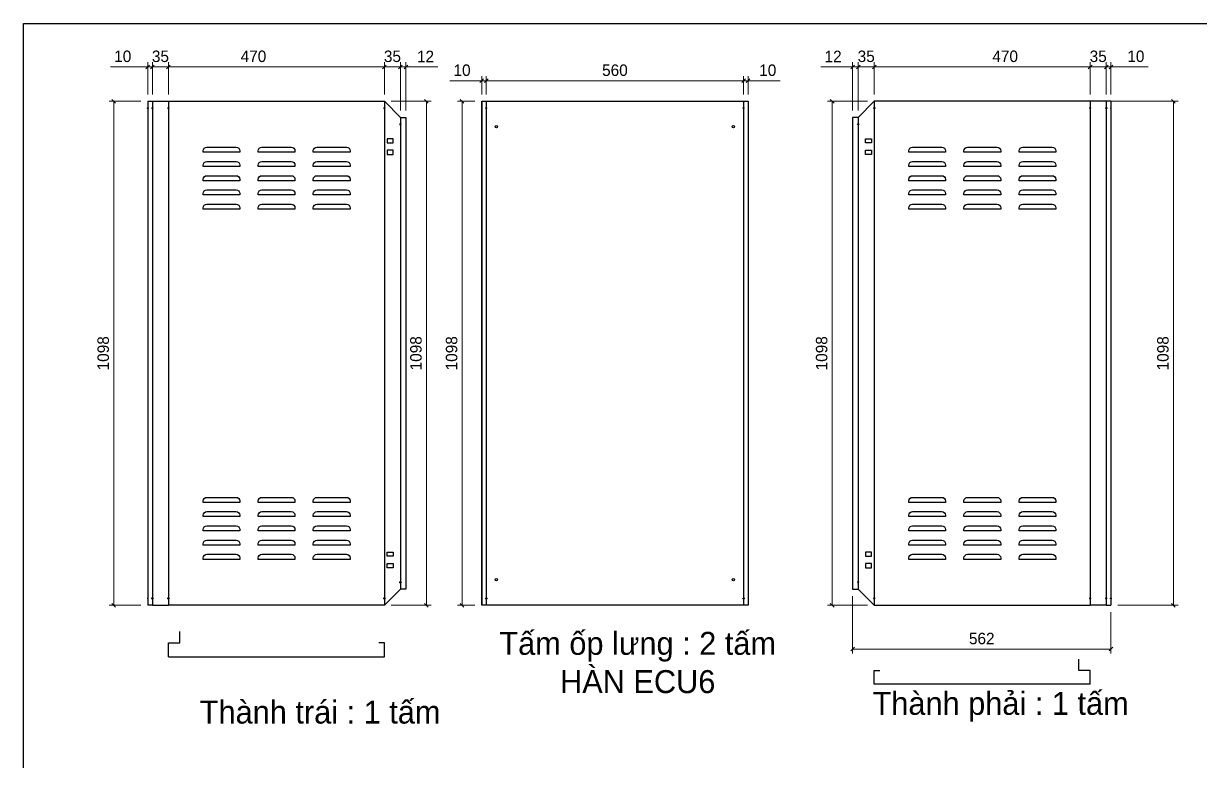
# Model space of a CAD drawing. Header units: millimetres. Extents: x 0 to 4744, y 0 to 3354.
# Drawn here: x 0 to 2562, y 1747 to 3354 of the extents above; entities that cross this region are included whole.
import ezdxf

# ---------------------------------------------------------------- set-up
doc = ezdxf.new("R2010")
doc.units = ezdxf.units.MM
doc.layers.add('CNC', color=7, linetype='Continuous')
doc.layers.add('DIM', color=253, linetype='Continuous')
doc.styles.add('Arial', font='arial.ttf')
doc.dimstyles.new('Dim-25', dxfattribs={"dimtxt": 25, "dimasz": 8, "dimexe": 10, "dimexo": 15, "dimgap": 10, "dimtad": 1, "dimdec": 0, "dimtxsty": 'Standard', "dimblk": 'OBLIQUE', "dimcen": 10, "dimclrd": 5, "dimclre": 5, "dimclrt": 3, "dimazin": 3, "dimtfac": 1, "dimtdec": 0, "dimtmove": 0, "dimatfit": 3, "dimldrblk": 'OBLIQUE', "dimlwd": 9, "dimlwe": 9})

# ---------------------------------------------------------------- blocks, each defined once
blk = doc.blocks.new('*D1')
at = {"color": 0, "linetype": 'ByBlock', "lineweight": -2}
for p, q in [((881.1, 3180.8), (873.1, 3188.8)), ((873.1, 2091.2), (881.1, 2083.2))]:
    blk.add_line(p, q, dxfattribs=at)
at = {"layer": 'Defpoints', "color": 0, "transparency": 16777216}
for p in [(785.5, 3184.8), (785.5, 2087.2), (877.1, 2087.2)]:
    blk.add_point(p, dxfattribs=at)
at = {"layer": 'DIM', "color": 5, "lineweight": 9, "transparency": 16777216}
for p, q in [((800.5, 3184.8), (887.1, 3184.8)), ((877.1, 3184.8), (877.1, 2087.2)), ((800.5, 2087.2), (887.1, 2087.2))]:
    blk.add_line(p, q, dxfattribs=at)
at = {"layer": 'DIM', "color": 3, "transparency": 16777216, "insert": (854.3, 2636), "char_height": 25, "attachment_point": 5, "rotation": 90}
blk.add_mtext('1098', dxfattribs=at)
blk = doc.blocks.new('_Oblique')
at = {"color": 0, "linetype": 'ByBlock', "lineweight": -2}
blk.add_line((-0.5, -0.5), (0.5, 0.5), dxfattribs=at)
blk = doc.blocks.new('*D2')
at = {"color": 0, "linetype": 'ByBlock', "lineweight": -2}
for p, q in [((319.5, 3263.8), (311.5, 3255.8)), ((781.5, 3255.8), (789.5, 3263.8))]:
    blk.add_line(p, q, dxfattribs=at)
at = {"layer": 'Defpoints', "color": 0, "transparency": 16777216}
for p in [(785.5, 3259.8), (315.5, 3184.8), (785.5, 3184.8)]:
    blk.add_point(p, dxfattribs=at)
at = {"layer": 'DIM', "color": 5, "lineweight": 9, "transparency": 16777216}
for p, q in [((315.5, 3199.8), (315.5, 3269.8)), ((315.5, 3259.8), (785.5, 3259.8)), ((785.5, 3199.8), (785.5, 3269.8))]:
    blk.add_line(p, q, dxfattribs=at)
at = {"layer": 'DIM', "color": 3, "transparency": 16777216, "insert": (500.5, 3282.6), "char_height": 25, "attachment_point": 5}
blk.add_mtext('470', dxfattribs=at)
blk = doc.blocks.new('*D3')
at = {"color": 0, "linetype": 'ByBlock', "lineweight": -2}
for p, q in [((789.5, 3263.8), (781.5, 3255.8)), ((816.5, 3255.8), (824.5, 3263.8))]:
    blk.add_line(p, q, dxfattribs=at)
at = {"layer": 'Defpoints', "color": 0, "transparency": 16777216}
for p in [(820.5, 3259.8), (785.5, 3184.8), (820.5, 3149.8)]:
    blk.add_point(p, dxfattribs=at)
at = {"layer": 'DIM', "color": 5, "lineweight": 9, "transparency": 16777216}
for p, q in [((785.5, 3199.8), (785.5, 3269.8)), ((785.5, 3259.8), (820.5, 3259.8)), ((820.5, 3164.8), (820.5, 3269.8))]:
    blk.add_line(p, q, dxfattribs=at)
at = {"layer": 'DIM', "color": 3, "transparency": 16777216, "insert": (803, 3282.6), "char_height": 25, "attachment_point": 5}
blk.add_mtext('35', dxfattribs=at)
blk = doc.blocks.new('*D4')
at = {"color": 0, "linetype": 'ByBlock', "lineweight": -2}
for p, q in [((816.5, 3255.8), (824.5, 3263.8)), ((836.5, 3263.8), (828.5, 3255.8))]:
    blk.add_line(p, q, dxfattribs=at)
at = {"layer": 'Defpoints', "color": 0, "transparency": 16777216}
for p in [(832.5, 3259.8), (820.5, 3149.8), (832.5, 3149.8)]:
    blk.add_point(p, dxfattribs=at)
at = {"layer": 'DIM', "color": 5, "lineweight": 9, "transparency": 16777216}
for p, q in [((820.5, 3259.8), (812.5, 3259.8)), ((820.5, 3164.8), (820.5, 3269.8)), ((820.5, 3259.8), (832.5, 3259.8)), ((832.5, 3164.8), (832.5, 3269.8)), ((832.5, 3259.8), (901.7, 3259.8))]:
    blk.add_line(p, q, dxfattribs=at)
at = {"layer": 'DIM', "color": 3, "transparency": 16777216, "insert": (875.1, 3282.4), "char_height": 25, "attachment_point": 5}
blk.add_mtext('12', dxfattribs=at)
blk = doc.blocks.new('*D5')
at = {"color": 0, "linetype": 'ByBlock', "lineweight": -2}
for p, q in [((284.5, 3263.8), (276.5, 3255.8)), ((311.5, 3255.8), (319.5, 3263.8))]:
    blk.add_line(p, q, dxfattribs=at)
at = {"layer": 'Defpoints', "color": 0, "transparency": 16777216}
for p in [(280.5, 3259.8), (280.5, 3184.8), (315.5, 3184.8)]:
    blk.add_point(p, dxfattribs=at)
at = {"layer": 'DIM', "color": 5, "lineweight": 9, "transparency": 16777216}
for p, q in [((280.5, 3199.8), (280.5, 3269.8)), ((315.5, 3259.8), (280.5, 3259.8)), ((315.5, 3199.8), (315.5, 3269.8))]:
    blk.add_line(p, q, dxfattribs=at)
at = {"layer": 'DIM', "color": 3, "transparency": 16777216, "insert": (298, 3282.6), "char_height": 25, "attachment_point": 5}
blk.add_mtext('35', dxfattribs=at)
blk = doc.blocks.new('*D6')
at = {"color": 0, "linetype": 'ByBlock', "lineweight": -2}
for p, q in [((266.5, 3255.8), (274.5, 3263.8)), ((284.5, 3263.8), (276.5, 3255.8))]:
    blk.add_line(p, q, dxfattribs=at)
at = {"layer": 'Defpoints', "color": 0, "transparency": 16777216}
for p in [(270.5, 3259.8), (270.5, 3184.8), (280.5, 3184.8)]:
    blk.add_point(p, dxfattribs=at)
at = {"layer": 'DIM', "color": 5, "lineweight": 9, "transparency": 16777216}
for p, q in [((270.5, 3259.8), (189.3, 3259.8)), ((270.5, 3199.8), (270.5, 3269.8)), ((280.5, 3259.8), (270.5, 3259.8)), ((280.5, 3199.8), (280.5, 3269.8)), ((280.5, 3259.8), (288.5, 3259.8))]:
    blk.add_line(p, q, dxfattribs=at)
at = {"layer": 'DIM', "color": 3, "transparency": 16777216, "insert": (216, 3282.6), "char_height": 25, "attachment_point": 5}
blk.add_mtext('10', dxfattribs=at)
blk = doc.blocks.new('f3daunguoc')
at = {"layer": 'CNC', "color": 2, "lineweight": -3}
blk.add_circle((0, 0), 1.5, dxfattribs=at)
blk = doc.blocks.new('f2dauxuoi')
at = {"layer": 'CNC', "color": 2, "lineweight": -3}
blk.add_circle((0, 0), 1, dxfattribs=at)
blk = doc.blocks.new('*D7')
at = {"color": 0, "linetype": 'ByBlock', "lineweight": -2}
for p, q in [((200.3, 3180.8), (192.3, 3188.8)), ((192.3, 2091.2), (200.3, 2083.2))]:
    blk.add_line(p, q, dxfattribs=at)
at = {"layer": 'Defpoints', "color": 0, "transparency": 16777216}
for p in [(270.5, 3184.8), (196.3, 2087.2), (270.5, 2087.2)]:
    blk.add_point(p, dxfattribs=at)
at = {"layer": 'DIM', "color": 5, "lineweight": 9, "transparency": 16777216}
for p, q in [((255.5, 3184.8), (186.3, 3184.8)), ((196.3, 3184.8), (196.3, 2087.2)), ((255.5, 2087.2), (186.3, 2087.2))]:
    blk.add_line(p, q, dxfattribs=at)
at = {"layer": 'DIM', "color": 3, "transparency": 16777216, "insert": (173.6, 2636), "char_height": 25, "attachment_point": 5, "rotation": 90}
blk.add_mtext('1098', dxfattribs=at)
blk = doc.blocks.new('*D8')
at = {"color": 0, "linetype": 'ByBlock', "lineweight": -2}
for p, q in [((1764.2, 3180.8), (1756.2, 3188.8)), ((1756.2, 2091.2), (1764.2, 2083.2))]:
    blk.add_line(p, q, dxfattribs=at)
at = {"layer": 'Defpoints', "color": 0, "transparency": 16777216}
for p in [(1851.8, 3184.8), (1760.2, 2087.2), (1851.8, 2087.2)]:
    blk.add_point(p, dxfattribs=at)
at = {"layer": 'DIM', "color": 5, "lineweight": 9, "transparency": 16777216}
for p, q in [((1836.8, 3184.8), (1750.2, 3184.8)), ((1760.2, 3184.8), (1760.2, 2087.2)), ((1836.8, 2087.2), (1750.2, 2087.2))]:
    blk.add_line(p, q, dxfattribs=at)
at = {"layer": 'DIM', "color": 3, "transparency": 16777216, "insert": (1737.4, 2636), "char_height": 25, "attachment_point": 5, "rotation": 90}
blk.add_mtext('1098', dxfattribs=at)
blk = doc.blocks.new('*D9')
at = {"color": 0, "linetype": 'ByBlock', "lineweight": -2}
for p, q in [((1855.8, 3263.8), (1847.8, 3255.8)), ((2317.8, 3255.8), (2325.8, 3263.8))]:
    blk.add_line(p, q, dxfattribs=at)
at = {"layer": 'Defpoints', "color": 0, "transparency": 16777216}
for p in [(1851.8, 3259.8), (1851.8, 3184.8), (2321.8, 3184.8)]:
    blk.add_point(p, dxfattribs=at)
at = {"layer": 'DIM', "color": 5, "lineweight": 9, "transparency": 16777216}
for p, q in [((1851.8, 3199.8), (1851.8, 3269.8)), ((2321.8, 3259.8), (1851.8, 3259.8)), ((2321.8, 3199.8), (2321.8, 3269.8))]:
    blk.add_line(p, q, dxfattribs=at)
at = {"layer": 'DIM', "color": 3, "transparency": 16777216, "insert": (2136.8, 3282.6), "char_height": 25, "attachment_point": 5}
blk.add_mtext('470', dxfattribs=at)
blk = doc.blocks.new('*D10')
at = {"color": 0, "linetype": 'ByBlock', "lineweight": -2}
for p, q in [((1820.8, 3263.8), (1812.8, 3255.8)), ((1847.8, 3255.8), (1855.8, 3263.8))]:
    blk.add_line(p, q, dxfattribs=at)
at = {"layer": 'Defpoints', "color": 0, "transparency": 16777216}
for p in [(1816.8, 3259.8), (1851.8, 3184.8), (1816.8, 3149.8)]:
    blk.add_point(p, dxfattribs=at)
at = {"layer": 'DIM', "color": 5, "lineweight": 9, "transparency": 16777216}
for p, q in [((1816.8, 3164.8), (1816.8, 3269.8)), ((1851.8, 3259.8), (1816.8, 3259.8)), ((1851.8, 3199.8), (1851.8, 3269.8))]:
    blk.add_line(p, q, dxfattribs=at)
at = {"layer": 'DIM', "color": 3, "transparency": 16777216, "insert": (1834.3, 3282.6), "char_height": 25, "attachment_point": 5}
blk.add_mtext('35', dxfattribs=at)
blk = doc.blocks.new('*D11')
at = {"color": 0, "linetype": 'ByBlock', "lineweight": -2}
for p, q in [((1800.8, 3255.8), (1808.8, 3263.8)), ((1820.8, 3263.8), (1812.8, 3255.8))]:
    blk.add_line(p, q, dxfattribs=at)
at = {"layer": 'Defpoints', "color": 0, "transparency": 16777216}
for p in [(1804.8, 3259.8), (1804.8, 3149.8), (1816.8, 3149.8)]:
    blk.add_point(p, dxfattribs=at)
at = {"layer": 'DIM', "color": 5, "lineweight": 9, "transparency": 16777216}
for p, q in [((1804.8, 3259.8), (1735.6, 3259.8)), ((1804.8, 3164.8), (1804.8, 3269.8)), ((1816.8, 3259.8), (1804.8, 3259.8)), ((1816.8, 3164.8), (1816.8, 3269.8)), ((1816.8, 3259.8), (1824.8, 3259.8))]:
    blk.add_line(p, q, dxfattribs=at)
at = {"layer": 'DIM', "color": 3, "transparency": 16777216, "insert": (1762.2, 3282.4), "char_height": 25, "attachment_point": 5}
blk.add_mtext('12', dxfattribs=at)
blk = doc.blocks.new('*D12')
at = {"color": 0, "linetype": 'ByBlock', "lineweight": -2}
for p, q in [((1808.8, 1995.9), (1800.8, 1987.9)), ((2362.8, 1987.9), (2370.8, 1995.9))]:
    blk.add_line(p, q, dxfattribs=at)
at = {"layer": 'Defpoints', "color": 0, "transparency": 16777216}
for p in [(1804.8, 2122.2), (2366.8, 2087.2), (1804.8, 1991.9)]:
    blk.add_point(p, dxfattribs=at)
at = {"layer": 'DIM', "color": 5, "lineweight": 9, "transparency": 16777216}
for p, q in [((1804.8, 2107.2), (1804.8, 1981.9)), ((2366.8, 2072.2), (2366.8, 1981.9)), ((2366.8, 1991.9), (1804.8, 1991.9))]:
    blk.add_line(p, q, dxfattribs=at)
at = {"layer": 'DIM', "color": 3, "transparency": 16777216, "insert": (2085.8, 2014.7), "char_height": 25, "attachment_point": 5}
blk.add_mtext('562', dxfattribs=at)
blk = doc.blocks.new('*D13')
at = {"color": 0, "linetype": 'ByBlock', "lineweight": -2}
for p, q in [((2325.8, 3263.8), (2317.8, 3255.8)), ((2352.8, 3255.8), (2360.8, 3263.8))]:
    blk.add_line(p, q, dxfattribs=at)
at = {"layer": 'Defpoints', "color": 0, "transparency": 16777216}
for p in [(2356.8, 3259.8), (2321.8, 3184.8), (2356.8, 3184.8)]:
    blk.add_point(p, dxfattribs=at)
at = {"layer": 'DIM', "color": 5, "lineweight": 9, "transparency": 16777216}
for p, q in [((2321.8, 3199.8), (2321.8, 3269.8)), ((2321.8, 3259.8), (2356.8, 3259.8)), ((2356.8, 3199.8), (2356.8, 3269.8))]:
    blk.add_line(p, q, dxfattribs=at)
at = {"layer": 'DIM', "color": 3, "transparency": 16777216, "insert": (2339.3, 3282.6), "char_height": 25, "attachment_point": 5}
blk.add_mtext('35', dxfattribs=at)
blk = doc.blocks.new('*D14')
at = {"color": 0, "linetype": 'ByBlock', "lineweight": -2}
for p, q in [((2352.8, 3255.8), (2360.8, 3263.8)), ((2370.8, 3263.8), (2362.8, 3255.8))]:
    blk.add_line(p, q, dxfattribs=at)
at = {"layer": 'Defpoints', "color": 0, "transparency": 16777216}
for p in [(2366.8, 3259.8), (2356.8, 3184.8), (2366.8, 3184.8)]:
    blk.add_point(p, dxfattribs=at)
at = {"layer": 'DIM', "color": 5, "lineweight": 9, "transparency": 16777216}
for p, q in [((2356.8, 3259.8), (2348.8, 3259.8)), ((2356.8, 3199.8), (2356.8, 3269.8)), ((2356.8, 3259.8), (2366.8, 3259.8)), ((2366.8, 3199.8), (2366.8, 3269.8)), ((2366.8, 3259.8), (2448, 3259.8))]:
    blk.add_line(p, q, dxfattribs=at)
at = {"layer": 'DIM', "color": 3, "transparency": 16777216, "insert": (2421.3, 3282.6), "char_height": 25, "attachment_point": 5}
blk.add_mtext('10', dxfattribs=at)
blk = doc.blocks.new('*D15')
at = {"color": 0, "linetype": 'ByBlock', "lineweight": -2}
for p, q in [((2507.1, 3180.8), (2499.1, 3188.8)), ((2499.1, 2091.2), (2507.1, 2083.2))]:
    blk.add_line(p, q, dxfattribs=at)
at = {"layer": 'Defpoints', "color": 0, "transparency": 16777216}
for p in [(2321.8, 3184.8), (2366.8, 2087.2), (2503.1, 2087.2)]:
    blk.add_point(p, dxfattribs=at)
at = {"layer": 'DIM', "color": 5, "lineweight": 9, "transparency": 16777216}
for p, q in [((2336.8, 3184.8), (2513.1, 3184.8)), ((2503.1, 3184.8), (2503.1, 2087.2)), ((2381.8, 2087.2), (2513.1, 2087.2))]:
    blk.add_line(p, q, dxfattribs=at)
at = {"layer": 'DIM', "color": 3, "transparency": 16777216, "insert": (2480.3, 2636), "char_height": 25, "attachment_point": 5, "rotation": 90}
blk.add_mtext('1098', dxfattribs=at)
blk = doc.blocks.new('*D44')
at = {"color": 5, "lineweight": 9, "ltscale": 3, "transparency": 16777216}
for p, q in [((1567.3, 3229.5), (1559.3, 3229.5)), ((1567.3, 3199.8), (1567.3, 3239.5)), ((1567.3, 3229.5), (1577.3, 3229.5)), ((1577.3, 3199.8), (1577.3, 3239.5)), ((1577.3, 3229.5), (1646.7, 3229.5))]:
    blk.add_line(p, q, dxfattribs=at)
at = {"color": 0, "linetype": 'ByBlock', "lineweight": -2}
for p, q in [((1563.3, 3225.5), (1571.3, 3233.5)), ((1581.3, 3233.5), (1573.3, 3225.5))]:
    blk.add_line(p, q, dxfattribs=at)
at = {"layer": 'Defpoints', "color": 0, "ltscale": 3, "transparency": 16777216}
for p in [(1577.3, 3229.5), (1567.3, 3184.8), (1577.3, 3184.8)]:
    blk.add_point(p, dxfattribs=at)
at = {"color": 3, "ltscale": 3, "transparency": 16777216, "insert": (1620, 3252.3), "char_height": 25, "attachment_point": 5}
blk.add_mtext('10', dxfattribs=at)
blk = doc.blocks.new('*D45')
at = {"color": 0, "linetype": 'ByBlock', "lineweight": -2}
for p, q in [((1011.3, 3233.5), (1003.3, 3225.5)), ((1563.3, 3225.5), (1571.3, 3233.5))]:
    blk.add_line(p, q, dxfattribs=at)
at = {"color": 5, "lineweight": 9, "ltscale": 3, "transparency": 16777216}
for p, q in [((1007.3, 3199.8), (1007.3, 3239.5)), ((1007.3, 3229.5), (1567.3, 3229.5)), ((1567.3, 3199.8), (1567.3, 3239.5))]:
    blk.add_line(p, q, dxfattribs=at)
at = {"layer": 'Defpoints', "color": 0, "ltscale": 3, "transparency": 16777216}
for p in [(1567.3, 3229.5), (1007.3, 3184.8), (1567.3, 3184.8)]:
    blk.add_point(p, dxfattribs=at)
at = {"color": 3, "ltscale": 3, "transparency": 16777216, "insert": (1287.3, 3252.3), "char_height": 25, "attachment_point": 5}
blk.add_mtext('560', dxfattribs=at)
blk = doc.blocks.new('*D46')
at = {"color": 5, "lineweight": 9, "ltscale": 3, "transparency": 16777216}
for p, q in [((997.3, 3229.5), (928, 3229.5)), ((997.3, 3199.8), (997.3, 3239.5)), ((1007.3, 3229.5), (997.3, 3229.5)), ((1007.3, 3199.8), (1007.3, 3239.5)), ((1007.3, 3229.5), (1015.3, 3229.5))]:
    blk.add_line(p, q, dxfattribs=at)
at = {"color": 0, "linetype": 'ByBlock', "lineweight": -2}
for p, q in [((993.3, 3225.5), (1001.3, 3233.5)), ((1011.3, 3233.5), (1003.3, 3225.5))]:
    blk.add_line(p, q, dxfattribs=at)
at = {"layer": 'Defpoints', "color": 0, "ltscale": 3, "transparency": 16777216}
for p in [(997.3, 3229.5), (997.3, 3184.8), (1007.3, 3184.8)]:
    blk.add_point(p, dxfattribs=at)
at = {"color": 3, "ltscale": 3, "transparency": 16777216, "insert": (954.6, 3252.3), "char_height": 25, "attachment_point": 5}
blk.add_mtext('10', dxfattribs=at)
blk = doc.blocks.new('*D49')
at = {"color": 5, "lineweight": 9, "ltscale": 3, "transparency": 16777216}
for p, q in [((982.3, 3184.8), (944.6, 3184.8)), ((954.6, 3184.8), (954.6, 2087.2)), ((982.3, 2087.2), (944.6, 2087.2))]:
    blk.add_line(p, q, dxfattribs=at)
at = {"color": 0, "linetype": 'ByBlock', "lineweight": -2}
for p, q in [((958.6, 3180.8), (950.6, 3188.8)), ((950.6, 2091.2), (958.6, 2083.2))]:
    blk.add_line(p, q, dxfattribs=at)
at = {"layer": 'Defpoints', "color": 0, "ltscale": 3, "transparency": 16777216}
for p in [(997.3, 3184.8), (954.6, 2087.2), (997.3, 2087.2)]:
    blk.add_point(p, dxfattribs=at)
at = {"color": 3, "ltscale": 3, "transparency": 16777216, "insert": (931.9, 2636), "char_height": 25, "attachment_point": 5, "rotation": 90}
blk.add_mtext('1098', dxfattribs=at)
blk = doc.blocks.new('KHUNG CHUẨN')
at = {"color": 7}
blk.add_lwpolyline([(16919.2, -26555.2), (19889.2, -26555.2), (19889.2, -28655.2), (16919.2, -28655.2)], close=True, dxfattribs=at)
at = {"color": 3, "style": 'Arial'}
for tag, p in [('#01', (17055.6, -28580.1)), ('#02', (17431.4, -28580.1)), ('#03', (18030.6, -28580.1)), ('#08', (18751.7, -28580.1)), ('#10', (19064.8, -28580.1)), ('#04', (17024.8, -28634.6)), ('#05', (17308.5, -28633)), ('#06', (17632.7, -28633.7)), ('#07', (18002, -28634.7)), ('#09', (18753.8, -28632.6)), ('#11', (19060.3, -28625.7)), ('#12', (19806.5, -28628.9))]:
    blk.add_attdef(tag, p, '', height=20, dxfattribs=at)

msp = doc.modelspace()

# ---------------------------------------------------------------- linework, layer by layer
at = {"color": 7}
for p, q in [((270.5, 3184.8), (270.5, 2087.2)), ((280.5, 3184.8), (280.5, 2087.2)), ((280.5, 3184.8), (315.5, 3184.8)), ((315.5, 3184.8), (315.5, 2087.2)), ((785.5, 3184.8), (785.5, 2087.2)), ((785.5, 3184.8), (820.5, 3149.8)), ((997.3, 3184.8), (997.3, 2087.2)), ((1007.3, 3184.8), (1007.3, 2087.2)), ((1567.3, 3184.8), (1567.3, 2087.2)), ((1577.3, 3184.8), (1577.3, 2087.2)), ((1851.8, 3184.8), (1816.8, 3149.8)), ((1851.8, 3184.8), (1851.8, 2087.2)), ((2321.8, 3184.8), (2321.8, 2087.2)), ((2356.8, 3184.8), (2321.8, 3184.8)), ((2356.8, 3184.8), (2356.8, 2087.2)), ((2366.8, 3184.8), (2366.8, 2087.2)), ((820.5, 3149.8), (820.5, 2122.2)), ((1816.8, 3149.8), (1816.8, 2122.2)), ((785.5, 2087.2), (820.5, 2122.2)), ((1851.8, 2087.2), (1816.8, 2122.2)), ((280.5, 2087.2), (315.5, 2087.2)), ((2356.8, 2087.2), (2321.8, 2087.2)), ((340.5, 2005.2), (340.5, 2030.2)), ((315.5, 1975.2), (315.5, 2005.2)), ((315.5, 2005.2), (340.5, 2005.2)), ((785.5, 2005.2), (773.5, 2005.2)), ((785.5, 1975.2), (785.5, 2005.2)), ((315.5, 1975.2), (785.5, 1975.2)), ((2296.8, 1945.1), (2296.8, 1970.1)), ((1851.8, 1915.1), (1851.8, 1945.1)), ((1851.8, 1945.1), (1863.8, 1945.1)), ((2321.8, 1945.1), (2296.8, 1945.1)), ((2321.8, 1915.1), (2321.8, 1945.1)), ((2321.8, 1915.1), (1851.8, 1915.1))]:
    msp.add_line(p, q, dxfattribs=at)
for points in [[(270.5, 3184.8), (280.5, 3184.8)], [(315.5, 3184.8), (785.5, 3184.8)], [(2321.8, 3184.8), (1851.8, 3184.8)], [(2366.8, 3184.8), (2356.8, 3184.8)], [(820.5, 3149.8), (832.5, 3149.8), (832.5, 2122.2), (820.5, 2122.2)], [(1816.8, 3149.8), (1804.8, 3149.8), (1804.8, 2122.2), (1816.8, 2122.2)], [(280.5, 2087.2), (270.5, 2087.2)], [(785.5, 2087.2), (315.5, 2087.2)], [(1851.8, 2087.2), (2321.8, 2087.2)], [(2356.8, 2087.2), (2366.8, 2087.2)]]:
    msp.add_lwpolyline(points, dxfattribs=at)
at = {"ltscale": 3}
msp.add_lwpolyline([(997.3, 3184.8), (1577.3, 3184.8), (1577.3, 2087.2), (997.3, 2087.2)], close=True, dxfattribs=at)
at = {"color": 2}
for points in [[(804.3, 3103), (791.3, 3103), (791.3, 3094), (804.3, 3094)], [(1833, 3103), (1846, 3103), (1846, 3094), (1833, 3094)], [(804.3, 3078), (791.3, 3078), (791.3, 3069), (804.3, 3069)], [(1833, 3078), (1846, 3078), (1846, 3069), (1833, 3069)], [(804.3, 2194), (791.3, 2194), (791.3, 2203), (804.3, 2203)], [(804.3, 2169), (791.3, 2169), (791.3, 2178), (804.3, 2178)], [(1833, 2194), (1846, 2194), (1846, 2203), (1833, 2203)], [(1833, 2169), (1846, 2169), (1846, 2178), (1833, 2178)]]:
    msp.add_lwpolyline(points, close=True, dxfattribs=at)
for points in [[(398.8, 3084.8), (462.8, 3084.8, -0.414214), (470.8, 3076.8), (470.8, 3073.8), (390.8, 3073.8), (390.8, 3076.8, -0.414214)], [(518.8, 3084.8), (582.8, 3084.8, -0.414214), (590.8, 3076.8), (590.8, 3073.8), (510.8, 3073.8), (510.8, 3076.8, -0.414214)], [(638.8, 3084.8), (702.8, 3084.8, -0.414214), (710.8, 3076.8), (710.8, 3073.8), (630.8, 3073.8), (630.8, 3076.8, -0.414214)], [(1935.1, 3084.8), (1999.1, 3084.8, -0.414214), (2007.1, 3076.8), (2007.1, 3073.8), (1927.1, 3073.8), (1927.1, 3076.8, -0.414214)], [(2055.1, 3084.8), (2119.1, 3084.8, -0.414214), (2127.1, 3076.8), (2127.1, 3073.8), (2047.1, 3073.8), (2047.1, 3076.8, -0.414214)], [(2175.1, 3084.8), (2239.1, 3084.8, -0.414214), (2247.1, 3076.8), (2247.1, 3073.8), (2167.1, 3073.8), (2167.1, 3076.8, -0.414214)], [(398.8, 3053.8), (462.8, 3053.8, -0.414214), (470.8, 3045.8), (470.8, 3042.8), (390.8, 3042.8), (390.8, 3045.8, -0.414214)], [(518.8, 3053.8), (582.8, 3053.8, -0.414214), (590.8, 3045.8), (590.8, 3042.8), (510.8, 3042.8), (510.8, 3045.8, -0.414214)], [(638.8, 3053.8), (702.8, 3053.8, -0.414214), (710.8, 3045.8), (710.8, 3042.8), (630.8, 3042.8), (630.8, 3045.8, -0.414214)], [(1935.1, 3053.8), (1999.1, 3053.8, -0.414214), (2007.1, 3045.8), (2007.1, 3042.8), (1927.1, 3042.8), (1927.1, 3045.8, -0.414214)], [(2055.1, 3053.8), (2119.1, 3053.8, -0.414214), (2127.1, 3045.8), (2127.1, 3042.8), (2047.1, 3042.8), (2047.1, 3045.8, -0.414214)], [(2175.1, 3053.8), (2239.1, 3053.8, -0.414214), (2247.1, 3045.8), (2247.1, 3042.8), (2167.1, 3042.8), (2167.1, 3045.8, -0.414214)], [(398.8, 3022.8), (462.8, 3022.8, -0.414214), (470.8, 3014.8), (470.8, 3011.8), (390.8, 3011.8), (390.8, 3014.8, -0.414214)], [(518.8, 3022.8), (582.8, 3022.8, -0.414214), (590.8, 3014.8), (590.8, 3011.8), (510.8, 3011.8), (510.8, 3014.8, -0.414214)], [(638.8, 3022.8), (702.8, 3022.8, -0.414214), (710.8, 3014.8), (710.8, 3011.8), (630.8, 3011.8), (630.8, 3014.8, -0.414214)], [(1935.1, 3022.8), (1999.1, 3022.8, -0.414214), (2007.1, 3014.8), (2007.1, 3011.8), (1927.1, 3011.8), (1927.1, 3014.8, -0.414214)], [(2055.1, 3022.8), (2119.1, 3022.8, -0.414214), (2127.1, 3014.8), (2127.1, 3011.8), (2047.1, 3011.8), (2047.1, 3014.8, -0.414214)], [(2175.1, 3022.8), (2239.1, 3022.8, -0.414214), (2247.1, 3014.8), (2247.1, 3011.8), (2167.1, 3011.8), (2167.1, 3014.8, -0.414214)], [(398.8, 2991.8), (462.8, 2991.8, -0.414214), (470.8, 2983.8), (470.8, 2980.8), (390.8, 2980.8), (390.8, 2983.8, -0.414214)], [(518.8, 2991.8), (582.8, 2991.8, -0.414214), (590.8, 2983.8), (590.8, 2980.8), (510.8, 2980.8), (510.8, 2983.8, -0.414214)], [(638.8, 2991.8), (702.8, 2991.8, -0.414214), (710.8, 2983.8), (710.8, 2980.8), (630.8, 2980.8), (630.8, 2983.8, -0.414214)], [(1935.1, 2991.8), (1999.1, 2991.8, -0.414214), (2007.1, 2983.8), (2007.1, 2980.8), (1927.1, 2980.8), (1927.1, 2983.8, -0.414214)], [(2055.1, 2991.8), (2119.1, 2991.8, -0.414214), (2127.1, 2983.8), (2127.1, 2980.8), (2047.1, 2980.8), (2047.1, 2983.8, -0.414214)], [(2175.1, 2991.8), (2239.1, 2991.8, -0.414214), (2247.1, 2983.8), (2247.1, 2980.8), (2167.1, 2980.8), (2167.1, 2983.8, -0.414214)], [(398.8, 2960.8), (462.8, 2960.8, -0.414214), (470.8, 2952.8), (470.8, 2949.8), (390.8, 2949.8), (390.8, 2952.8, -0.414214)], [(518.8, 2960.8), (582.8, 2960.8, -0.414214), (590.8, 2952.8), (590.8, 2949.8), (510.8, 2949.8), (510.8, 2952.8, -0.414214)], [(638.8, 2960.8), (702.8, 2960.8, -0.414214), (710.8, 2952.8), (710.8, 2949.8), (630.8, 2949.8), (630.8, 2952.8, -0.414214)], [(1935.1, 2960.8), (1999.1, 2960.8, -0.414214), (2007.1, 2952.8), (2007.1, 2949.8), (1927.1, 2949.8), (1927.1, 2952.8, -0.414214)], [(2055.1, 2960.8), (2119.1, 2960.8, -0.414214), (2127.1, 2952.8), (2127.1, 2949.8), (2047.1, 2949.8), (2047.1, 2952.8, -0.414214)], [(2175.1, 2960.8), (2239.1, 2960.8, -0.414214), (2247.1, 2952.8), (2247.1, 2949.8), (2167.1, 2949.8), (2167.1, 2952.8, -0.414214)], [(398.8, 2322.2), (462.8, 2322.2, -0.414214), (470.8, 2314.2), (470.8, 2311.2), (390.8, 2311.2), (390.8, 2314.2, -0.414214)], [(518.8, 2322.2), (582.8, 2322.2, -0.414214), (590.8, 2314.2), (590.8, 2311.2), (510.8, 2311.2), (510.8, 2314.2, -0.414214)], [(638.8, 2322.2), (702.8, 2322.2, -0.414214), (710.8, 2314.2), (710.8, 2311.2), (630.8, 2311.2), (630.8, 2314.2, -0.414214)], [(1935.1, 2322.2), (1999.1, 2322.2, -0.414214), (2007.1, 2314.2), (2007.1, 2311.2), (1927.1, 2311.2), (1927.1, 2314.2, -0.414214)], [(2055.1, 2322.2), (2119.1, 2322.2, -0.414214), (2127.1, 2314.2), (2127.1, 2311.2), (2047.1, 2311.2), (2047.1, 2314.2, -0.414214)], [(2175.1, 2322.2), (2239.1, 2322.2, -0.414214), (2247.1, 2314.2), (2247.1, 2311.2), (2167.1, 2311.2), (2167.1, 2314.2, -0.414214)], [(398.8, 2291.2), (462.8, 2291.2, -0.414214), (470.8, 2283.2), (470.8, 2280.2), (390.8, 2280.2), (390.8, 2283.2, -0.414214)], [(518.8, 2291.2), (582.8, 2291.2, -0.414214), (590.8, 2283.2), (590.8, 2280.2), (510.8, 2280.2), (510.8, 2283.2, -0.414214)], [(638.8, 2291.2), (702.8, 2291.2, -0.414214), (710.8, 2283.2), (710.8, 2280.2), (630.8, 2280.2), (630.8, 2283.2, -0.414214)], [(1935.1, 2291.2), (1999.1, 2291.2, -0.414214), (2007.1, 2283.2), (2007.1, 2280.2), (1927.1, 2280.2), (1927.1, 2283.2, -0.414214)], [(2055.1, 2291.2), (2119.1, 2291.2, -0.414214), (2127.1, 2283.2), (2127.1, 2280.2), (2047.1, 2280.2), (2047.1, 2283.2, -0.414214)], [(2175.1, 2291.2), (2239.1, 2291.2, -0.414214), (2247.1, 2283.2), (2247.1, 2280.2), (2167.1, 2280.2), (2167.1, 2283.2, -0.414214)], [(398.8, 2260.2), (462.8, 2260.2, -0.414214), (470.8, 2252.2), (470.8, 2249.2), (390.8, 2249.2), (390.8, 2252.2, -0.414214)], [(518.8, 2260.2), (582.8, 2260.2, -0.414214), (590.8, 2252.2), (590.8, 2249.2), (510.8, 2249.2), (510.8, 2252.2, -0.414214)], [(638.8, 2260.2), (702.8, 2260.2, -0.414214), (710.8, 2252.2), (710.8, 2249.2), (630.8, 2249.2), (630.8, 2252.2, -0.414214)], [(1935.1, 2260.2), (1999.1, 2260.2, -0.414214), (2007.1, 2252.2), (2007.1, 2249.2), (1927.1, 2249.2), (1927.1, 2252.2, -0.414214)], [(2055.1, 2260.2), (2119.1, 2260.2, -0.414214), (2127.1, 2252.2), (2127.1, 2249.2), (2047.1, 2249.2), (2047.1, 2252.2, -0.414214)], [(2175.1, 2260.2), (2239.1, 2260.2, -0.414214), (2247.1, 2252.2), (2247.1, 2249.2), (2167.1, 2249.2), (2167.1, 2252.2, -0.414214)], [(398.8, 2229.2), (462.8, 2229.2, -0.414214), (470.8, 2221.2), (470.8, 2218.2), (390.8, 2218.2), (390.8, 2221.2, -0.414214)], [(518.8, 2229.2), (582.8, 2229.2, -0.414214), (590.8, 2221.2), (590.8, 2218.2), (510.8, 2218.2), (510.8, 2221.2, -0.414214)], [(638.8, 2229.2), (702.8, 2229.2, -0.414214), (710.8, 2221.2), (710.8, 2218.2), (630.8, 2218.2), (630.8, 2221.2, -0.414214)], [(1935.1, 2229.2), (1999.1, 2229.2, -0.414214), (2007.1, 2221.2), (2007.1, 2218.2), (1927.1, 2218.2), (1927.1, 2221.2, -0.414214)], [(2055.1, 2229.2), (2119.1, 2229.2, -0.414214), (2127.1, 2221.2), (2127.1, 2218.2), (2047.1, 2218.2), (2047.1, 2221.2, -0.414214)], [(2175.1, 2229.2), (2239.1, 2229.2, -0.414214), (2247.1, 2221.2), (2247.1, 2218.2), (2167.1, 2218.2), (2167.1, 2221.2, -0.414214)], [(398.8, 2198.2), (462.8, 2198.2, -0.414214), (470.8, 2190.2), (470.8, 2187.2), (390.8, 2187.2), (390.8, 2190.2, -0.414214)], [(518.8, 2198.2), (582.8, 2198.2, -0.414214), (590.8, 2190.2), (590.8, 2187.2), (510.8, 2187.2), (510.8, 2190.2, -0.414214)], [(638.8, 2198.2), (702.8, 2198.2, -0.414214), (710.8, 2190.2), (710.8, 2187.2), (630.8, 2187.2), (630.8, 2190.2, -0.414214)], [(1935.1, 2198.2), (1999.1, 2198.2, -0.414214), (2007.1, 2190.2), (2007.1, 2187.2), (1927.1, 2187.2), (1927.1, 2190.2, -0.414214)], [(2055.1, 2198.2), (2119.1, 2198.2, -0.414214), (2127.1, 2190.2), (2127.1, 2187.2), (2047.1, 2187.2), (2047.1, 2190.2, -0.414214)], [(2175.1, 2198.2), (2239.1, 2198.2, -0.414214), (2247.1, 2190.2), (2247.1, 2187.2), (2167.1, 2187.2), (2167.1, 2190.2, -0.414214)]]:
    msp.add_lwpolyline(points, format="xyb", close=True, dxfattribs=at)
for centre in [(1029.3, 3129.4), (1545.3, 3129.4), (1029.3, 2142.7), (1545.3, 2142.7)]:
    msp.add_circle(centre, 2.5, dxfattribs=at)

# ---------------------------------------------------------------- block references
at = {"color": 3, "xscale": 1.597200000007433, "yscale": 1.597200000007433, "zscale": 1.597200000007433}
msp.add_blockref('KHUNG CHUẨN', (-27023.4, 45768), dxfattribs=at)
at = {"lineweight": -3}
for name, p in [('f2dauxuoi', (270.5, 3169.8)), ('f3daunguoc', (820.5, 2137.2)), ('f3daunguoc', (280.5, 2102.2)), ('f3daunguoc', (315.5, 2102.2)), ('f3daunguoc', (785.5, 2102.2)), ('f3daunguoc', (1007.3, 2102.2)), ('f3daunguoc', (1567.3, 2102.2))]:
    msp.add_blockref(name, p, dxfattribs=at)
at = {"lineweight": -3, "xscale": -1, "rotation": 180}
for name, p in [('f3daunguoc', (280.5, 3169.8)), ('f3daunguoc', (315.5, 3169.8)), ('f3daunguoc', (785.5, 3169.8)), ('f3daunguoc', (1007.3, 3169.8)), ('f3daunguoc', (1567.3, 3169.8)), ('f3daunguoc', (820.5, 3134.8)), ('f2dauxuoi', (270.5, 2102.2))]:
    msp.add_blockref(name, p, dxfattribs=at)
at = {"lineweight": -3, "rotation": 180}
for name, p in [('f3daunguoc', (1851.8, 3169.8)), ('f3daunguoc', (2321.8, 3169.8)), ('f3daunguoc', (2356.8, 3169.8)), ('f3daunguoc', (1816.8, 3134.8)), ('f2dauxuoi', (2366.8, 2102.2))]:
    msp.add_blockref(name, p, dxfattribs=at)
at = {"lineweight": -3, "xscale": -1}
for name, p in [('f2dauxuoi', (2366.8, 3169.8)), ('f3daunguoc', (1816.8, 2137.2)), ('f3daunguoc', (1851.8, 2102.2)), ('f3daunguoc', (2321.8, 2102.2)), ('f3daunguoc', (2356.8, 2102.2))]:
    msp.add_blockref(name, p, dxfattribs=at)

# ---------------------------------------------------------------- texts
at = {"color": 2, "char_height": 50, "width": 1216.419, "attachment_point": 5}
for s, insert in [('Tấm ốp lưng : 2 tấm\\PHÀN ECU6', (1336.9, 1962.3)), ('Thành phải : 1 tấm', (2126.9, 1866.1)), ('Thành trái : 1 tấm', (645.6, 1854.3))]:
    msp.add_mtext(s, dxfattribs=dict(at, insert=insert))

# ---------------------------------------------------------------- dimensions: what is measured, and where the dimension line sits
at = {"ltscale": 3}
for base, p1, p2, picture, middle in [((997.3, 3229.5), (1007.3, 3184.8), (997.3, 3184.8), '*D46', (954.6, 3252.3)), ((1567.3, 3229.5), (1007.3, 3184.8), (1567.3, 3184.8), '*D45', (1287.3, 3252.3)), ((1577.3, 3229.5), (1567.3, 3184.8), (1577.3, 3184.8), '*D44', (1620, 3252.3))]:
    dim = msp.add_linear_dim(base=base, p1=p1, p2=p2, dimstyle='Dim-25', dxfattribs=at)
    dim.commit()
    dim.dimension.update_dxf_attribs({"geometry": picture, "text_midpoint": middle})
dim = msp.add_linear_dim(base=(954.6, 2087.2), p1=(997.3, 3184.8), p2=(997.3, 2087.2), angle=90, dimstyle='Dim-25', dxfattribs=at)
dim.commit()
dim.dimension.update_dxf_attribs({"geometry": '*D49', "text_midpoint": (931.9, 2636)})
at = {"layer": 'DIM', "color": 7}
for base, p1, p2, picture, middle in [((270.5, 3259.8), (280.5, 3184.8), (270.5, 3184.8), '*D6', (216, 3259.8)), ((280.5, 3259.8), (315.5, 3184.8), (280.5, 3184.8), '*D5', (298, 3259.8)), ((785.5, 3259.8), (315.5, 3184.8), (785.5, 3184.8), '*D2', (500.5, 3259.8)), ((820.5, 3259.8), (785.5, 3184.8), (820.5, 3149.8), '*D3', (803, 3259.8))]:
    dim = msp.add_linear_dim(base=base, p1=p1, p2=p2, dimstyle='Dim-25', dxfattribs=at)
    dim.commit()
    dim.dimension.update_dxf_attribs({"geometry": picture, "text_midpoint": middle, "dimtype": 160})
dim = msp.add_linear_dim(base=(832.5, 3259.8), p1=(820.5, 3149.8), p2=(832.5, 3149.8), dimstyle='Dim-25', dxfattribs=at)
dim.commit()
dim.dimension.update_dxf_attribs({"geometry": '*D4', "text_midpoint": (875.1, 3282.4)})
for base, p1, p2, angle, picture, middle in [((1804.8, 3259.8), (1816.8, 3149.8), (1804.8, 3149.8), 180, '*D11', (1762.2, 3282.4)), ((877.1, 2087.2), (785.5, 3184.8), (785.5, 2087.2), 90, '*D1', (854.3, 2636)), ((1760.2, 2087.2), (1851.8, 3184.8), (1851.8, 2087.2), 90, '*D8', (1737.4, 2636)), ((1804.8, 1991.9), (2366.8, 2087.2), (1804.8, 2122.2), 180, '*D12', (2085.8, 2014.7))]:
    dim = msp.add_linear_dim(base=base, p1=p1, p2=p2, angle=angle, dimstyle='Dim-25', dxfattribs=at)
    dim.commit()
    dim.dimension.update_dxf_attribs({"geometry": picture, "text_midpoint": middle})
for base, p1, p2, picture, middle in [((1816.8, 3259.8), (1851.8, 3184.8), (1816.8, 3149.8), '*D10', (1834.3, 3259.8)), ((1851.8, 3259.8), (2321.8, 3184.8), (1851.8, 3184.8), '*D9', (2136.8, 3259.8)), ((2356.8, 3259.8), (2321.8, 3184.8), (2356.8, 3184.8), '*D13', (2339.3, 3259.8)), ((2366.8, 3259.8), (2356.8, 3184.8), (2366.8, 3184.8), '*D14', (2421.3, 3259.8))]:
    dim = msp.add_linear_dim(base=base, p1=p1, p2=p2, angle=180, dimstyle='Dim-25', dxfattribs=at)
    dim.commit()
    dim.dimension.update_dxf_attribs({"geometry": picture, "text_midpoint": middle, "dimtype": 160})
at = {"layer": 'DIM'}
dim = msp.add_linear_dim(base=(196.3, 2087.2), p1=(270.5, 3184.8), p2=(270.5, 2087.2), angle=90, dimstyle='Dim-25', dxfattribs=at)
dim.commit()
dim.dimension.update_dxf_attribs({"geometry": '*D7', "text_midpoint": (196.3, 2636), "dimtype": 160})
dim = msp.add_linear_dim(base=(2503.1, 2087.2), p1=(2321.8, 3184.8), p2=(2366.8, 2087.2), angle=90, dimstyle='Dim-25', dxfattribs=at)
dim.commit()
dim.dimension.update_dxf_attribs({"geometry": '*D15', "text_midpoint": (2480.3, 2636)})

doc.saveas('drawing.dxf')
